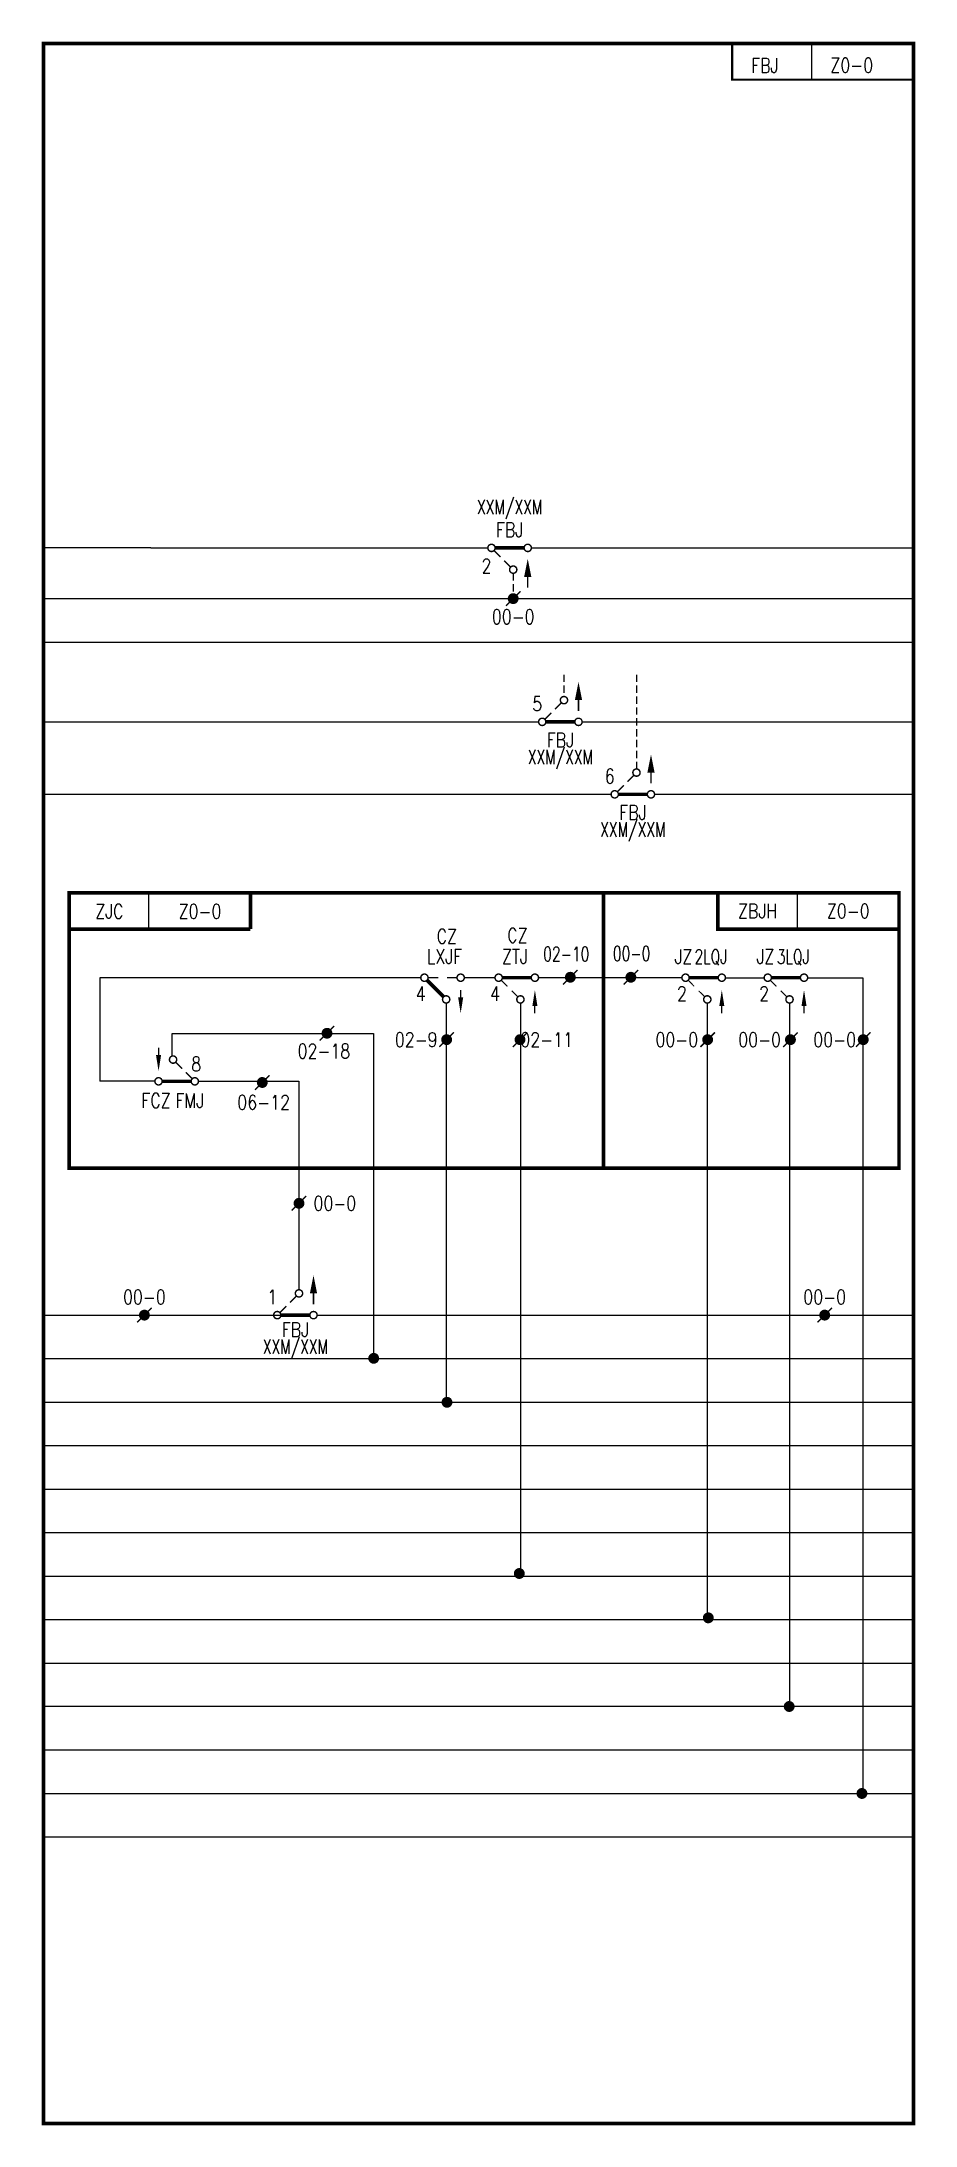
# Model space of a CAD drawing. Extents: x 0 to 120, y 0 to 287.
import ezdxf
from ezdxf.enums import TextEntityAlignment as Align

# ---------------------------------------------------------------- set-up
doc = ezdxf.new("R2010")
doc.units = 0
doc.header["$MEASUREMENT"] = 0
doc.linetypes.add('DASHEDX2', pattern=[1.5, 1, -0.5])
doc.layers.get('0').update_dxf_attribs({"linetype": 'CONTINUOUS'})
doc.layers.add('tie', color=7, linetype='CONTINUOUS')
doc.styles.get("Standard").update_dxf_attribs({"font": 'txt.shx', "bigfont": 'hztxt.shx'})

# ---------------------------------------------------------------- blocks, each defined once
blk = doc.blocks.new('tie')
at = {"const_width": 0.2}
blk.add_lwpolyline([(-1, -1), (1, 1)], dxfattribs=at)
at = {"const_width": 0.75}
blk.add_lwpolyline([(-0.375, 0, 1), (0.375, 0, 1)], format="xyb", close=True, dxfattribs=at)

msp = doc.modelspace()

# ---------------------------------------------------------------- linework, layer by layer
at = {"color": 7}
for p, q in [((106, 282), (106, 287)), ((14.79, 217.4), (0, 217.4)), ((14.79, 217.4), (61.29, 217.4)), ((67.29, 217.4), (113.79, 217.4)), ((113.79, 217.4), (120, 217.4)), ((0, 210.4), (120, 210.4)), ((0, 204.4), (120, 204.4)), ((0, 193.4), (14.79, 193.4)), ((14.79, 193.4), (68.29, 193.4)), ((74.29, 193.4), (113.79, 193.4)), ((113.79, 193.4), (120, 193.4)), ((0, 183.4), (14.79, 183.4)), ((14.79, 183.4), (78.29, 183.4)), ((84.29, 183.4), (113.79, 183.4)), ((113.79, 183.4), (120, 183.4)), ((14.54, 164.8), (14.54, 169.8)), ((104, 164.8), (104, 169.8)), ((52.04, 158.1), (7.78, 158.1)), ((7.78, 158.1), (7.78, 143.8)), ((62.28, 158.1), (58.04, 158.1)), ((88.06, 158.1), (68.28, 158.1)), ((94.06, 158.1), (99.4, 158.1)), ((105.4, 158.1), (113, 158.1)), ((113, 158.1), (113, 45.56)), ((55.54, 154.6), (55.54, 99.54)), ((65.78, 154.6), (65.78, 75.54)), ((91.56, 154.6), (91.56, 69.56)), ((102.9, 154.6), (102.9, 57.56)), ((17.76, 150.41), (45.54, 150.41)), ((17.76, 147.29), (17.76, 150.41)), ((45.54, 150.41), (45.54, 105.54)), ((15.37, 143.8), (7.78, 143.8)), ((21.37, 143.8), (35.24, 143.8)), ((35.24, 143.8), (35.24, 115.04)), ((0, 111.54), (35.99, 111.54)), ((37.74, 111.54), (120, 111.54)), ((0, 105.54), (120, 105.54))]:
    msp.add_line(p, q, dxfattribs=at)
at = {"color": 7, "linetype": 'DASHEDX2'}
for p, q in [((64.79, 213.9), (64.79, 210.4)), ((71.79, 199.9), (71.79, 196.9)), ((81.79, 199.9), (81.79, 186.9))]:
    msp.add_line(p, q, dxfattribs=at)
at = {"color": 1}
for p, q in [((0, 99.54), (120, 99.54)), ((0, 93.54), (120, 93.54)), ((0, 87.54), (120, 87.54)), ((0, 81.54), (120, 81.54))]:
    msp.add_line(p, q, dxfattribs=at)
at = {"color": 2}
for p, q in [((0, 75.54), (120, 75.54)), ((0, 69.54), (120, 69.54)), ((0, 63.54), (120, 63.54))]:
    msp.add_line(p, q, dxfattribs=at)
at = {"color": 3}
for p, q in [((120, 57.54), (0, 57.54)), ((0, 51.54), (120, 51.54))]:
    msp.add_line(p, q, dxfattribs=at)
at = {"color": 5}
for p, q in [((0, 45.54), (120, 45.54)), ((0, 39.54), (120, 39.54))]:
    msp.add_line(p, q, dxfattribs=at)
at = {"color": 7, "linetype": 'Continuous', "const_width": 0.5}
msp.add_lwpolyline([(0, 287), (120, 287), (120, 0), (0, 0)], close=True, dxfattribs=at)
at = {"color": 7}
for points, const_width in [([(95, 287), (120, 287), (120, 282)], 0.3), ([(95, 287), (95, 282), (120, 282)], 0.3), ([(63.04, 216.15), (62.1, 217.09)], 0.2), ([(66.29, 217.4), (62.29, 217.4)], 0.5), ([(64.47, 214.72), (63.54, 215.65)], 0.2), ([(66.79, 213.4), (66.79, 211.9)], 0.2), ([(63.79, 209.4), (65.79, 211.4)], 0.2), ([(70.54, 195.15), (71.48, 196.09)], 0.2), ([(73.79, 196.4), (73.79, 194.9)], 0.2), ([(69.11, 193.72), (70.04, 194.65)], 0.2), ([(73.29, 193.4), (69.29, 193.4)], 0.5), ([(79.11, 183.72), (80.04, 184.65)], 0.2), ([(80.54, 185.15), (81.48, 186.09)], 0.2), ([(83.79, 186.4), (83.79, 184.9)], 0.2), ([(83.29, 183.4), (79.29, 183.4)], 0.5), ([(3.54, 169.8), (3.54, 164.8), (28.54, 164.8)], 0.5), ([(3.54, 169.8), (28.54, 169.8), (28.54, 164.8)], 0.5), ([(93, 169.8), (93, 164.8), (118, 164.8)], 0.5), ([(93, 169.8), (118, 169.8), (118, 164.8)], 0.5), ([(54.44, 158.1), (53.04, 158.1)], 0.15), ([(57.04, 158.1), (55.64, 158.1)], 0.15), ([(67.28, 158.1), (63.28, 158.1)], 0.5), ([(71.66, 157.16), (73.66, 159.16)], 0.2), ([(80.02, 157.16), (82.02, 159.16)], 0.2), ([(93.06, 158.1), (89.06, 158.1)], 0.5), ([(104.4, 158.1), (100.4, 158.1)], 0.5), ([(52.9, 157.75), (55.19, 155.46)], 0.5), ([(63.13, 157.75), (63.98, 156.9)], 0.15), ([(64.58, 156.3), (65.42, 155.46)], 0.15), ([(88.92, 157.75), (89.76, 156.9)], 0.15), ([(90.36, 156.3), (91.21, 155.46)], 0.15), ([(100.25, 157.75), (101.1, 156.9)], 0.15), ([(101.7, 156.3), (102.54, 155.46)], 0.15), ([(38.1, 149.43), (40.1, 151.43)], 0.2), ([(54.6, 148.55), (56.6, 150.55)], 0.2), ([(64.73, 148.55), (66.73, 150.55)], 0.2), ([(90.61, 148.55), (92.61, 150.55)], 0.2), ([(102.02, 148.55), (104.02, 150.55)], 0.2), ([(112.06, 148.55), (114.06, 150.55)], 0.2), ([(16.37, 143.8), (20.37, 143.8)], 0.5), ([(18.19, 146.48), (19.12, 145.55)], 0.2), ([(19.62, 145.05), (20.56, 144.11)], 0.2), ([(29.17, 142.64), (31.17, 144.64)], 0.2), ([(34.24, 125.97), (36.24, 127.97)], 0.2), ([(32.56, 111.86), (33.49, 112.79)], 0.2), ([(33.99, 113.29), (34.94, 114.24)], 0.2), ([(37.24, 114.54), (37.24, 113.04)], 0.2), ([(36.74, 111.54), (32.74, 111.54)], 0.5)]:
    msp.add_lwpolyline(points, dxfattribs=dict(at, const_width=const_width))
at = {"color": 7, "const_width": 0.2}
for points in [[(61.79, 217.9, -1), (61.79, 216.9, -1), (61.79, 217.9)], [(66.79, 217.9, -1), (66.79, 216.9, -1), (66.79, 217.9)], [(64.79, 214.9, -1), (64.79, 213.9, -1), (64.79, 214.9)], [(71.79, 196.9, -1), (71.79, 195.9, -1), (71.79, 196.9)], [(68.79, 193.9, -1), (68.79, 192.9, -1), (68.79, 193.9)], [(73.79, 193.9, -1), (73.79, 192.9, -1), (73.79, 193.9)], [(81.79, 186.9, -1), (81.79, 185.9, -1), (81.79, 186.9)], [(78.79, 183.9, -1), (78.79, 182.9, -1), (78.79, 183.9)], [(83.79, 183.9, -1), (83.79, 182.9, -1), (83.79, 183.9)], [(17.87, 146.3, -1), (17.87, 147.3, -1), (17.87, 146.3)], [(15.87, 143.3, -1), (15.87, 144.3, -1), (15.87, 143.3)], [(20.87, 143.3, -1), (20.87, 144.3, -1), (20.87, 143.3)], [(35.24, 115.04, -1), (35.24, 114.04, -1), (35.24, 115.04)], [(32.24, 112.04, -1), (32.24, 111.04, -1), (32.24, 112.04)], [(37.24, 112.04, -1), (37.24, 111.04, -1), (37.24, 112.04)]]:
    msp.add_lwpolyline(points, format="xyb", dxfattribs=at)
at = {"color": 7}
for points, const_width in [([(64.41, 210.4, 1), (65.16, 210.4, 1)], 0.75), ([(53.04, 158.1, -1), (52.04, 158.1, -1)], 0.2), ([(58.04, 158.1, -1), (57.04, 158.1, -1)], 0.2), ([(63.28, 158.1, -1), (62.28, 158.1, -1)], 0.2), ([(68.28, 158.1, -1), (67.28, 158.1, -1)], 0.2), ([(72.29, 158.16, 1), (73.04, 158.16, 1)], 0.75), ([(80.64, 158.16, 1), (81.39, 158.16, 1)], 0.75), ([(89.06, 158.1, -1), (88.06, 158.1, -1)], 0.2), ([(94.06, 158.1, -1), (93.06, 158.1, -1)], 0.2), ([(100.4, 158.1, -1), (99.4, 158.1, -1)], 0.2), ([(105.4, 158.1, -1), (104.4, 158.1, -1)], 0.2), ([(56.04, 155.1, -1), (55.04, 155.1, -1)], 0.2), ([(66.28, 155.1, -1), (65.28, 155.1, -1)], 0.2), ([(92.06, 155.1, -1), (91.06, 155.1, -1)], 0.2), ([(103.4, 155.1, -1), (102.4, 155.1, -1)], 0.2), ([(38.73, 150.43, 1), (39.48, 150.43, 1)], 0.75), ([(55.23, 149.55, 1), (55.98, 149.55, 1)], 0.75), ([(65.35, 149.55, 1), (66.1, 149.55, 1)], 0.75), ([(91.23, 149.55, 1), (91.98, 149.55, 1)], 0.75), ([(102.65, 149.55, 1), (103.4, 149.55, 1)], 0.75), ([(112.69, 149.55, 1), (113.44, 149.55, 1)], 0.75), ([(29.8, 143.64, 1), (30.55, 143.64, 1)], 0.75), ([(34.87, 126.97, 1), (35.62, 126.97, 1)], 0.75), ([(45.17, 105.58, 1), (45.92, 105.58, 1)], 0.75)]:
    msp.add_lwpolyline(points, format="xyb", close=True, dxfattribs=dict(at, const_width=const_width))
at = {"color": 7, "const_width": 0.5}
for points in [[(3.54, 131.8), (3.54, 169.8), (77.24, 169.8), (77.24, 131.8)], [(77.24, 131.8), (77.24, 169.8), (118, 169.8), (118, 131.8)]]:
    msp.add_lwpolyline(points, close=True, dxfattribs=at)
at = {"color": 7}
for points in [[(57.54, 153.19, 0, 0.7, 0), (57.54, 155.39, 0.7, 0.7, 0)], [(67.78, 156.39, 0, 0.7, 0), (67.78, 154.19, 0.7, 0.7, 0)], [(93.56, 156.39, 0, 0.7, 0), (93.56, 154.19, 0.7, 0.7, 0)], [(104.9, 156.39, 0, 0.7, 0), (104.9, 154.19, 0.7, 0.7, 0)], [(15.87, 145.21, 0, 0.7, 0), (15.87, 147.41, 0.7, 0.7, 0)]]:
    msp.add_lwpolyline(points, format="xyseb", dxfattribs=at)
for points in [[(57.54, 156.39), (57.54, 155.39)], [(67.78, 153.19), (67.78, 154.19)], [(93.56, 153.19), (93.56, 154.19)], [(104.9, 153.19), (104.9, 154.19)], [(15.87, 148.41), (15.87, 147.41)]]:
    msp.add_lwpolyline(points, dxfattribs=at)
at = {"const_width": 0.75}
for points in [[(55.28, 99.51, 1), (56.03, 99.51, 1)], [(65.25, 75.89, 1), (66, 75.89, 1)], [(91.32, 69.77, 1), (92.07, 69.77, 1)], [(102.48, 57.54, 1), (103.23, 57.54, 1)], [(112.51, 45.54, 1), (113.26, 45.54, 1)]]:
    msp.add_lwpolyline(points, format="xyb", close=True, dxfattribs=at)
at = {"color": 7}
for points in [[(66.29, 213.4), (67.29, 213.4), (66.79, 215.9)], [(73.29, 196.4), (74.29, 196.4), (73.79, 198.9)], [(83.29, 186.4), (84.29, 186.4), (83.79, 188.9)], [(36.74, 114.54), (37.74, 114.54), (37.24, 117.04)]]:
    msp.add_solid(points, dxfattribs=at)

# ---------------------------------------------------------------- block references
at = {"color": 3}
for p in [(13.92, 111.54), (107.75, 111.54)]:
    msp.add_blockref('tie', p, dxfattribs=at)

# ---------------------------------------------------------------- texts
at = {"color": 7}
for s, width, p in [('FBJ', 0.8, (97.6, 282.97)), ('LXJF', 0.8, (52.87, 160.02)), ('ZTJ', 0.8, (63.24, 160.02)), ('2LQJ', 0.7, (89.8, 160.01)), ('3LQJ', 0.7, (101.15, 160.01)), ('FMJ', 0.8, (18.19, 140.14))]:
    msp.add_text(s, height=2, dxfattribs=dict(at, width=width)).set_placement(p)
at = {"color": 5, "width": 0.8}
msp.add_text('Z0-0', height=2, dxfattribs=at).set_placement((108.54, 283))
at = {"color": 3, "width": 0.7}
for p in [(64.29, 222.9), (71.29, 188.4), (81.29, 178.4), (34.74, 107.04)]:
    msp.add_text('XXM/XXM', height=2, dxfattribs=at).set_placement(p, align=Align.MIDDLE)
at = {"color": 7, "width": 0.8}
for p in [(64.29, 218.9), (71.29, 189.9), (81.29, 179.9), (34.74, 108.54)]:
    msp.add_text('FBJ', height=2, dxfattribs=at).set_placement(p, align=Align.CENTER)
for s, p in [('2', (61.79, 213.9)), ('5', (68.79, 194.9)), ('6', (78.79, 184.9)), ('1', (32.24, 113.04))]:
    msp.add_text(s, height=2, dxfattribs=at).set_placement(p, align=Align.RIGHT)
at = {"color": 3, "width": 0.8}
for s, p in [('00-0', (64.79, 206.9)), ('02-18', (38.68, 146.97)), ('00-0', (13.92, 113.04)), ('00-0', (107.75, 113.04))]:
    msp.add_text(s, height=2, dxfattribs=at).set_placement(p, align=Align.CENTER)
at = {"color": 7, "width": 0.8}
for s, p in [('ZJC', (9.09, 167.26)), ('ZBJH', (98.5, 167.3)), ('4', (52.04, 155.89)), ('4', (62.28, 155.89)), ('2', (88.06, 155.89)), ('2', (99.4, 155.89))]:
    msp.add_text(s, height=2, dxfattribs=at).set_placement(p, align=Align.MIDDLE)
at = {"color": 5, "width": 0.8}
for p in [(21.59, 167.26), (111, 167.3)]:
    msp.add_text('Z0-0', height=2, dxfattribs=at).set_placement(p, align=Align.MIDDLE)
at = {"color": 3, "width": 0.8}
for s, p in [('CZ', (57.03, 162.81)), ('CZ', (66.77, 162.93)), ('JZ', (89.51, 159.99)), ('JZ', (100.82, 160.03)), ('FCZ', (17.54, 140.15))]:
    msp.add_text(s, height=2, dxfattribs=at).set_placement(p, align=Align.RIGHT)
for s, p in [('02-9', (54.36, 149.55)), ('02-11', (73.04, 149.55)), ('00-0', (90.3, 149.55)), ('00-0', (101.72, 149.55)), ('00-0', (112.07, 149.55))]:
    msp.add_text(s, height=2, dxfattribs=at).set_placement(p, align=Align.MIDDLE_RIGHT)
at = {"color": 7, "width": 0.8}
msp.add_text('8', height=2, dxfattribs=at).set_placement((21.75, 146.19), align=Align.MIDDLE_RIGHT)
at = {"layer": 'tie', "color": 3}
for s, width, p in [('02-10', 0.7, (72.11, 160.37)), ('00-0', 0.7, (81.12, 160.43)), ('06-12', 0.8, (30.37, 139.9))]:
    msp.add_text(s, height=2, dxfattribs=dict(at, width=width)).set_placement(p, align=Align.CENTER)
at = {"layer": 'tie', "color": 3, "width": 0.8}
msp.add_text('00-0', height=2, dxfattribs=at).set_placement((37.24, 126.97), align=Align.MIDDLE_LEFT)

doc.saveas('drawing.dxf')
